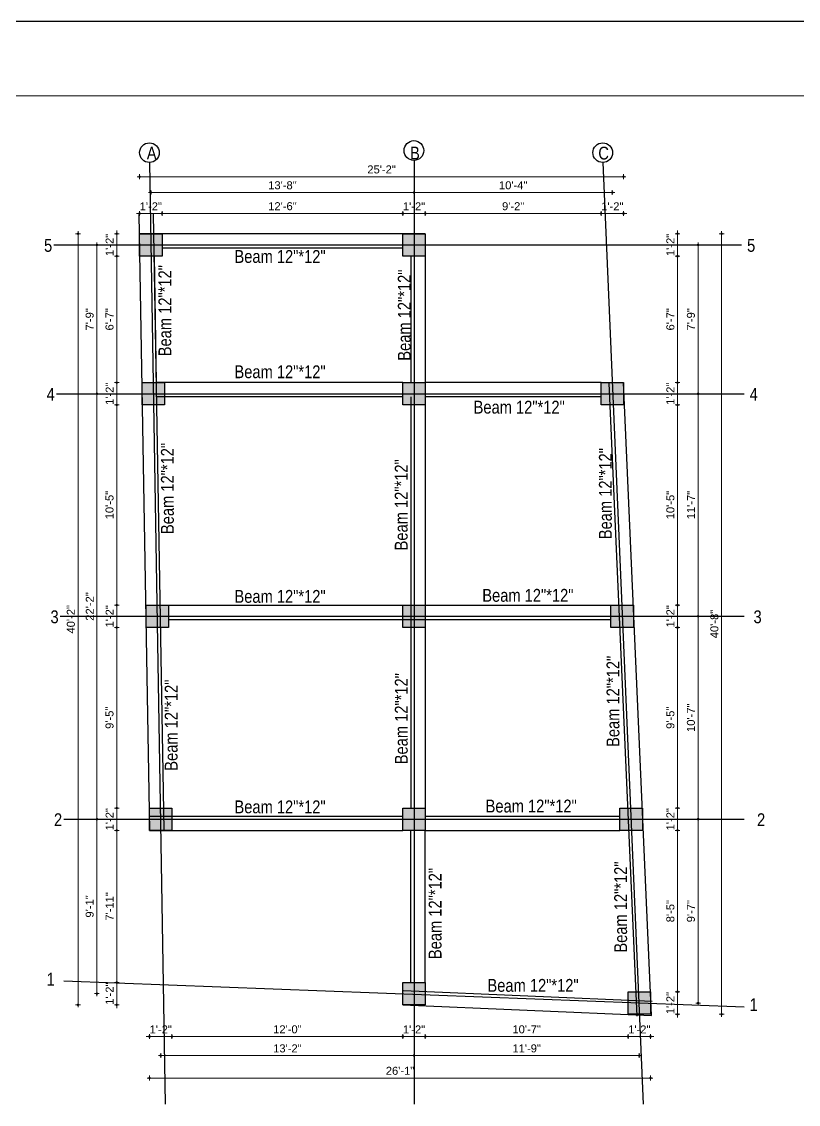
# Model space of a CAD drawing. Header units: inches. Extents: x -4597 to 93300, y -14139 to 5932.
# Drawn here: x 881 to 1366, y -9553 to -8877 of the extents above; entities that cross this region are included whole.
import ezdxf

# ---------------------------------------------------------------- set-up
doc = ezdxf.new("R2010")
doc.units = ezdxf.units.IN
doc.header["$LTSCALE"] = 0.5
doc.header["$MEASUREMENT"] = 0
doc.header["$PDMODE"] = 66
for name, color, linetype, lineweight in [('1', 7, 'Continuous', 25), ('ELE1', 3, 'Continuous', 9), ('hatch', 9, 'Continuous', 0), ('Toilet', 7, 'Continuous', 25)]:
    doc.layers.add(name, color=color, linetype=linetype, lineweight=lineweight)
doc.styles.add('ordinary', font='ARIALN.TTF')
doc.styles.get("Standard").update_dxf_attribs({"font": 'arial.ttf'})
doc.dimstyles.new('S8', dxfattribs={"dimtxt": 5, "dimasz": 1, "dimexe": 6, "dimexo": 18, "dimgap": 1.9375, "dimtad": 1, "dimdec": 0, "dimzin": 3, "dimdsep": 46, "dimlunit": 4, "dimtxsty": 'Standard', "dimblk": 'dot 2', "dimcen": 12, "dimse1": 1, "dimse2": 1, "dimclrd": 1, "dimclre": 1, "dimclrt": 256, "dimadec": 0, "dimazin": 0, "dimtfac": 0.75, "dimtdec": 0, "dimtix": 1, "dimtmove": 1, "dimatfit": 3, "dimldrblk": 'DOT', "dimfxl": 1, "dimtolj": 1, "dimtzin": 0, "dimlwd": 9, "dimlwe": 9, "dimarcsym": 0})

# ---------------------------------------------------------------- blocks, each defined once
blk = doc.blocks.new('dot1')
at = {"layer": 'hatch'}
h = blk.add_hatch(color=256, dxfattribs=at)
edge = h.paths.add_edge_path()
edge.add_arc((0, 0), 1, 0, 360)
for p, q in [((3, 0), (-3, 0)), ((0, 3), (0, -3))]:
    blk.add_line(p, q, dxfattribs=at)
blk.add_circle((0, 0), 1, dxfattribs=at)
blk = doc.blocks.new('dot 2')
at = {"layer": 'hatch', "xscale": 0.5, "yscale": 0.5, "zscale": 0.5}
blk.add_blockref('dot1', (0, 0), dxfattribs=at)
blk = doc.blocks.new('*D288')
at = {"layer": 'Defpoints', "color": 0, "transparency": 16777216}
for p in [(968.26, -8996.33), (954.26, -9008.97), (968.26, -9008.97)]:
    blk.add_point(p, dxfattribs=at)
at = {"layer": 'Toilet', "color": 1, "lineweight": 9, "transparency": 16777216}
for p, q in [((953.26, -8996.33), (952.26, -8996.33)), ((954.26, -8996.33), (968.26, -8996.33)), ((969.26, -8996.33), (970.26, -8996.33))]:
    blk.add_line(p, q, dxfattribs=at)
blk.add_blockref('dot 2', (954.26, -8996.33), dxfattribs=at)
at = {"layer": 'Toilet', "color": 1, "lineweight": 9, "transparency": 16777216, "rotation": 180}
blk.add_blockref('dot 2', (968.26, -8996.33), dxfattribs=at)
at = {"layer": 'Toilet', "transparency": 16777216, "insert": (961.26, -8991.89), "char_height": 5, "attachment_point": 5}
blk.add_mtext('\\A1;1\'-2"', dxfattribs=at)
blk = doc.blocks.new('_Dot')
at = {"color": 0, "linetype": 'ByBlock', "lineweight": -2}
blk.add_line((-0.5, 0), (-1, 0), dxfattribs=at)
at = {"color": 0, "linetype": 'ByBlock', "const_width": 0.5}
blk.add_lwpolyline([(-0.25, 0, 1), (0.25, 0, 1)], format="xyb", close=True, dxfattribs=at)
blk = doc.blocks.new('*D289')
at = {"layer": 'Defpoints', "color": 0, "transparency": 16777216}
for p in [(1118.63, -8996.33), (968.26, -9008.97), (1118.63, -9008.97)]:
    blk.add_point(p, dxfattribs=at)
at = {"layer": 'Toilet', "color": 1, "lineweight": 9, "transparency": 16777216}
blk.add_line((969.26, -8996.33), (1117.63, -8996.33), dxfattribs=at)
at = {"layer": 'Toilet', "color": 1, "lineweight": 9, "transparency": 16777216, "rotation": 180}
blk.add_blockref('dot 2', (968.26, -8996.33), dxfattribs=at)
at = {"layer": 'Toilet', "color": 1, "lineweight": 9, "transparency": 16777216}
blk.add_blockref('dot 2', (1118.63, -8996.33), dxfattribs=at)
at = {"layer": 'Toilet', "transparency": 16777216, "insert": (1043.44, -8991.84), "char_height": 5, "attachment_point": 5}
blk.add_mtext('\\A1;12\'-6"', dxfattribs=at)
blk = doc.blocks.new('*D290')
at = {"layer": 'Defpoints', "color": 0, "transparency": 16777216}
for p in [(1132.63, -8996.33), (1118.63, -9008.97), (1132.63, -9008.97)]:
    blk.add_point(p, dxfattribs=at)
at = {"layer": 'Toilet', "color": 1, "lineweight": 9, "transparency": 16777216}
for p, q in [((1117.63, -8996.33), (1116.63, -8996.33)), ((1118.63, -8996.33), (1132.63, -8996.33)), ((1133.63, -8996.33), (1134.63, -8996.33))]:
    blk.add_line(p, q, dxfattribs=at)
blk.add_blockref('dot 2', (1118.63, -8996.33), dxfattribs=at)
at = {"layer": 'Toilet', "color": 1, "lineweight": 9, "transparency": 16777216, "rotation": 180}
blk.add_blockref('dot 2', (1132.63, -8996.33), dxfattribs=at)
at = {"layer": 'Toilet', "transparency": 16777216, "insert": (1125.63, -8991.89), "char_height": 5, "attachment_point": 5}
blk.add_mtext('\\A1;1\'-2"', dxfattribs=at)
blk = doc.blocks.new('*D291')
at = {"layer": 'Defpoints', "color": 0, "transparency": 16777216}
for p in [(1242.41, -8996.33), (1132.63, -9008.97), (1242.41, -9101.97)]:
    blk.add_point(p, dxfattribs=at)
at = {"layer": 'Toilet', "color": 1, "lineweight": 9, "transparency": 16777216}
blk.add_line((1133.63, -8996.33), (1241.41, -8996.33), dxfattribs=at)
at = {"layer": 'Toilet', "color": 1, "lineweight": 9, "transparency": 16777216, "rotation": 180}
blk.add_blockref('dot 2', (1132.63, -8996.33), dxfattribs=at)
at = {"layer": 'Toilet', "color": 1, "lineweight": 9, "transparency": 16777216}
blk.add_blockref('dot 2', (1242.41, -8996.33), dxfattribs=at)
at = {"layer": 'Toilet', "transparency": 16777216, "insert": (1187.52, -8991.84), "char_height": 5, "attachment_point": 5}
blk.add_mtext('\\A1;9\'-2"', dxfattribs=at)
blk = doc.blocks.new('*D292')
at = {"layer": 'Defpoints', "color": 0, "transparency": 16777216}
for p in [(1256.41, -8996.33), (1242.41, -9101.97), (1256.41, -9101.97)]:
    blk.add_point(p, dxfattribs=at)
at = {"layer": 'Toilet', "color": 1, "lineweight": 9, "transparency": 16777216}
for p, q in [((1241.41, -8996.33), (1240.41, -8996.33)), ((1242.41, -8996.33), (1256.41, -8996.33)), ((1257.41, -8996.33), (1258.41, -8996.33))]:
    blk.add_line(p, q, dxfattribs=at)
blk.add_blockref('dot 2', (1242.41, -8996.33), dxfattribs=at)
at = {"layer": 'Toilet', "color": 1, "lineweight": 9, "transparency": 16777216, "rotation": 180}
blk.add_blockref('dot 2', (1256.41, -8996.33), dxfattribs=at)
at = {"layer": 'Toilet', "transparency": 16777216, "insert": (1249.41, -8991.89), "char_height": 5, "attachment_point": 5}
blk.add_mtext('\\A1;1\'-2"', dxfattribs=at)
blk = doc.blocks.new('*D293')
at = {"layer": 'Defpoints', "color": 0, "transparency": 16777216}
for p in [(1125.63, -8983.25), (961.26, -9008.97), (1125.63, -9008.97)]:
    blk.add_point(p, dxfattribs=at)
at = {"layer": 'Toilet', "color": 1, "lineweight": 9, "transparency": 16777216}
blk.add_line((962.26, -8983.25), (1124.63, -8983.25), dxfattribs=at)
at = {"layer": 'Toilet', "color": 1, "lineweight": 9, "transparency": 16777216, "rotation": 180}
blk.add_blockref('dot 2', (961.26, -8983.25), dxfattribs=at)
at = {"layer": 'Toilet', "color": 1, "lineweight": 9, "transparency": 16777216}
blk.add_blockref('dot 2', (1125.63, -8983.25), dxfattribs=at)
at = {"layer": 'Toilet', "transparency": 16777216, "insert": (1043.44, -8978.76), "char_height": 5, "attachment_point": 5}
blk.add_mtext('\\A1;13\'-8"', dxfattribs=at)
blk = doc.blocks.new('*D294')
at = {"layer": 'Defpoints', "color": 0, "transparency": 16777216}
for p in [(1249.41, -8983.25), (1125.63, -9008.97), (1249.41, -9101.97)]:
    blk.add_point(p, dxfattribs=at)
at = {"layer": 'Toilet', "color": 1, "lineweight": 9, "transparency": 16777216}
blk.add_line((1126.63, -8983.25), (1248.41, -8983.25), dxfattribs=at)
at = {"layer": 'Toilet', "color": 1, "lineweight": 9, "transparency": 16777216, "rotation": 180}
blk.add_blockref('dot 2', (1125.63, -8983.25), dxfattribs=at)
at = {"layer": 'Toilet', "color": 1, "lineweight": 9, "transparency": 16777216}
blk.add_blockref('dot 2', (1249.41, -8983.25), dxfattribs=at)
at = {"layer": 'Toilet', "transparency": 16777216, "insert": (1187.52, -8978.76), "char_height": 5, "attachment_point": 5}
blk.add_mtext('\\A1;10\'-4"', dxfattribs=at)
blk = doc.blocks.new('*D183')
at = {"layer": 'Defpoints', "color": 0, "transparency": 16777216}
for p in [(954.26, -8973.35), (954.26, -9008.97), (1256.41, -9101.97)]:
    blk.add_point(p, dxfattribs=at)
at = {"layer": 'Toilet', "color": 1, "lineweight": 9, "transparency": 16777216}
blk.add_line((1255.41, -8973.35), (955.26, -8973.35), dxfattribs=at)
at = {"layer": 'Toilet', "color": 1, "lineweight": 9, "transparency": 16777216, "rotation": 180}
blk.add_blockref('dot 2', (954.26, -8973.35), dxfattribs=at)
at = {"layer": 'Toilet', "color": 1, "lineweight": 9, "transparency": 16777216}
blk.add_blockref('dot 2', (1256.41, -8973.35), dxfattribs=at)
at = {"layer": 'Toilet', "transparency": 16777216, "insert": (1105.34, -8968.86), "char_height": 5, "attachment_point": 5}
blk.add_mtext('\\A1;25\'-2"', dxfattribs=at)
blk = doc.blocks.new('*D295')
at = {"layer": 'Defpoints', "color": 0, "transparency": 16777216}
for p in [(954.26, -9008.97), (939.99, -9022.97), (954.26, -9022.97)]:
    blk.add_point(p, dxfattribs=at)
at = {"layer": 'Toilet', "color": 1, "lineweight": 9, "transparency": 16777216}
for p, q in [((939.99, -9007.97), (939.99, -9006.97)), ((939.99, -9008.97), (939.99, -9022.97)), ((939.99, -9023.97), (939.99, -9024.97))]:
    blk.add_line(p, q, dxfattribs=at)
for p, rotation in [((939.99, -9008.97), 270), ((939.99, -9022.97), 90)]:
    blk.add_blockref('dot 2', p, dxfattribs=dict(at, rotation=rotation))
at = {"layer": 'Toilet', "transparency": 16777216, "insert": (935.54, -9015.97), "char_height": 5, "attachment_point": 5, "rotation": 90}
blk.add_mtext('\\A1;1\'-2"', dxfattribs=at)
blk = doc.blocks.new('*D296')
at = {"layer": 'Defpoints', "color": 0, "transparency": 16777216}
for p in [(954.26, -9022.97), (939.99, -9101.97), (955.87, -9101.97)]:
    blk.add_point(p, dxfattribs=at)
at = {"layer": 'Toilet', "color": 1, "lineweight": 9, "transparency": 16777216}
blk.add_line((939.99, -9023.97), (939.99, -9100.97), dxfattribs=at)
for p, rotation in [((939.99, -9022.97), 90), ((939.99, -9101.97), 270)]:
    blk.add_blockref('dot 2', p, dxfattribs=dict(at, rotation=rotation))
at = {"layer": 'Toilet', "transparency": 16777216, "insert": (935.5, -9062.47), "char_height": 5, "attachment_point": 5, "rotation": 90}
blk.add_mtext('\\A1;6\'-7"', dxfattribs=at)
blk = doc.blocks.new('*D297')
at = {"layer": 'Defpoints', "color": 0, "transparency": 16777216}
for p in [(955.87, -9101.97), (939.99, -9115.97), (955.87, -9115.97)]:
    blk.add_point(p, dxfattribs=at)
at = {"layer": 'Toilet', "color": 1, "lineweight": 9, "transparency": 16777216}
for p, q in [((939.99, -9100.97), (939.99, -9099.97)), ((939.99, -9101.97), (939.99, -9115.97)), ((939.99, -9116.97), (939.99, -9117.97))]:
    blk.add_line(p, q, dxfattribs=at)
for p, rotation in [((939.99, -9101.97), 270), ((939.99, -9115.97), 90)]:
    blk.add_blockref('dot 2', p, dxfattribs=dict(at, rotation=rotation))
at = {"layer": 'Toilet', "transparency": 16777216, "insert": (935.54, -9108.97), "char_height": 5, "attachment_point": 5, "rotation": 90}
blk.add_mtext('\\A1;1\'-2"', dxfattribs=at)
blk = doc.blocks.new('*D298')
at = {"layer": 'Defpoints', "color": 0, "transparency": 16777216}
for p in [(955.87, -9115.97), (939.99, -9240.97), (958.27, -9240.97)]:
    blk.add_point(p, dxfattribs=at)
at = {"layer": 'Toilet', "color": 1, "lineweight": 9, "transparency": 16777216}
blk.add_line((939.99, -9116.97), (939.99, -9239.97), dxfattribs=at)
for p, rotation in [((939.99, -9115.97), 90), ((939.99, -9240.97), 270)]:
    blk.add_blockref('dot 2', p, dxfattribs=dict(at, rotation=rotation))
at = {"layer": 'Toilet', "transparency": 16777216, "insert": (935.5, -9178.47), "char_height": 5, "attachment_point": 5, "rotation": 90}
blk.add_mtext('\\A1;10\'-5"', dxfattribs=at)
blk = doc.blocks.new('*D299')
at = {"layer": 'Defpoints', "color": 0, "transparency": 16777216}
for p in [(958.27, -9240.97), (939.99, -9254.97), (958.27, -9254.97)]:
    blk.add_point(p, dxfattribs=at)
at = {"layer": 'Toilet', "color": 1, "lineweight": 9, "transparency": 16777216}
for p, q in [((939.99, -9239.97), (939.99, -9238.97)), ((939.99, -9240.97), (939.99, -9254.97)), ((939.99, -9255.97), (939.99, -9256.97))]:
    blk.add_line(p, q, dxfattribs=at)
for p, rotation in [((939.99, -9240.97), 270), ((939.99, -9254.97), 90)]:
    blk.add_blockref('dot 2', p, dxfattribs=dict(at, rotation=rotation))
at = {"layer": 'Toilet', "transparency": 16777216, "insert": (935.54, -9247.97), "char_height": 5, "attachment_point": 5, "rotation": 90}
blk.add_mtext('\\A1;1\'-2"', dxfattribs=at)
blk = doc.blocks.new('*D300')
at = {"layer": 'Defpoints', "color": 0, "transparency": 16777216}
for p in [(958.27, -9254.97), (939.99, -9367.71), (960.46, -9367.71)]:
    blk.add_point(p, dxfattribs=at)
at = {"layer": 'Toilet', "color": 1, "lineweight": 9, "transparency": 16777216}
blk.add_line((939.99, -9255.97), (939.99, -9366.71), dxfattribs=at)
for p, rotation in [((939.99, -9254.97), 90), ((939.99, -9367.71), 270)]:
    blk.add_blockref('dot 2', p, dxfattribs=dict(at, rotation=rotation))
at = {"layer": 'Toilet', "transparency": 16777216, "insert": (935.5, -9311.34), "char_height": 5, "attachment_point": 5, "rotation": 90}
blk.add_mtext('\\A1;9\'-5"', dxfattribs=at)
blk = doc.blocks.new('*D301')
at = {"layer": 'Defpoints', "color": 0, "transparency": 16777216}
for p in [(960.46, -9367.71), (939.99, -9381.71), (960.46, -9381.71)]:
    blk.add_point(p, dxfattribs=at)
at = {"layer": 'Toilet', "color": 1, "lineweight": 9, "transparency": 16777216}
for p, q in [((939.99, -9366.71), (939.99, -9365.71)), ((939.99, -9367.71), (939.99, -9381.71)), ((939.99, -9382.71), (939.99, -9383.71))]:
    blk.add_line(p, q, dxfattribs=at)
for p, rotation in [((939.99, -9367.71), 270), ((939.99, -9381.71), 90)]:
    blk.add_blockref('dot 2', p, dxfattribs=dict(at, rotation=rotation))
at = {"layer": 'Toilet', "transparency": 16777216, "insert": (935.54, -9374.71), "char_height": 5, "attachment_point": 5, "rotation": 90}
blk.add_mtext('\\A1;1\'-2"', dxfattribs=at)
blk = doc.blocks.new('*D302')
at = {"layer": 'Defpoints', "color": 0, "transparency": 16777216}
for p in [(960.46, -9381.71), (939.99, -9476.67), (1118.63, -9476.67)]:
    blk.add_point(p, dxfattribs=at)
at = {"layer": 'Toilet', "color": 1, "lineweight": 9, "transparency": 16777216}
blk.add_line((939.99, -9382.71), (939.99, -9475.67), dxfattribs=at)
for p, rotation in [((939.99, -9381.71), 90), ((939.99, -9476.67), 270)]:
    blk.add_blockref('dot 2', p, dxfattribs=dict(at, rotation=rotation))
at = {"layer": 'Toilet', "transparency": 16777216, "insert": (935.54, -9429.19), "char_height": 5, "attachment_point": 5, "rotation": 90}
blk.add_mtext('\\A1;7\'-11"', dxfattribs=at)
blk = doc.blocks.new('*D303')
at = {"layer": 'Defpoints', "color": 0, "transparency": 16777216}
for p in [(1118.63, -9476.67), (939.99, -9490.67), (1118.63, -9490.67)]:
    blk.add_point(p, dxfattribs=at)
at = {"layer": 'Toilet', "color": 1, "lineweight": 9, "transparency": 16777216}
for p, q in [((939.99, -9475.67), (939.99, -9474.67)), ((939.99, -9476.67), (939.99, -9490.67)), ((939.99, -9491.67), (939.99, -9492.67))]:
    blk.add_line(p, q, dxfattribs=at)
for p, rotation in [((939.99, -9476.67), 270), ((939.99, -9490.67), 90)]:
    blk.add_blockref('dot 2', p, dxfattribs=dict(at, rotation=rotation))
at = {"layer": 'Toilet', "transparency": 16777216, "insert": (935.54, -9483.67), "char_height": 5, "attachment_point": 5, "rotation": 90}
blk.add_mtext('\\A1;1\'-2"', dxfattribs=at)
blk = doc.blocks.new('*D304')
at = {"layer": 'Defpoints', "color": 0, "transparency": 16777216}
for p in [(927.6, -9374.71), (1118.63, -9374.71), (1118.63, -9483.67)]:
    blk.add_point(p, dxfattribs=at)
at = {"layer": 'Toilet', "color": 1, "lineweight": 9, "transparency": 16777216}
blk.add_line((927.6, -9482.67), (927.6, -9375.71), dxfattribs=at)
for p, rotation in [((927.6, -9374.71), 90), ((927.6, -9483.67), 270)]:
    blk.add_blockref('dot 2', p, dxfattribs=dict(at, rotation=rotation))
at = {"layer": 'Toilet', "transparency": 16777216, "insert": (923.1, -9429.19), "char_height": 5, "attachment_point": 5, "rotation": 90}
blk.add_mtext('\\A1;9\'-1"', dxfattribs=at)
blk = doc.blocks.new('*D306')
at = {"layer": 'Defpoints', "color": 0, "transparency": 16777216}
for p in [(927.6, -9015.97), (954.26, -9015.97), (955.87, -9108.97)]:
    blk.add_point(p, dxfattribs=at)
at = {"layer": 'Toilet', "color": 1, "lineweight": 9, "transparency": 16777216}
blk.add_line((927.6, -9107.97), (927.6, -9016.97), dxfattribs=at)
for p, rotation in [((927.6, -9015.97), 90), ((927.6, -9108.97), 270)]:
    blk.add_blockref('dot 2', p, dxfattribs=dict(at, rotation=rotation))
at = {"layer": 'Toilet', "transparency": 16777216, "insert": (923.1, -9062.47), "char_height": 5, "attachment_point": 5, "rotation": 90}
blk.add_mtext('\\A1;7\'-9"', dxfattribs=at)
blk = doc.blocks.new('*D307')
at = {"layer": 'Defpoints', "color": 0, "transparency": 16777216}
for p in [(960.46, -9381.71), (974.46, -9381.71), (974.46, -9510.47)]:
    blk.add_point(p, dxfattribs=at)
at = {"layer": 'Toilet', "color": 1, "lineweight": 9, "transparency": 16777216}
for p, q in [((959.46, -9510.47), (958.46, -9510.47)), ((960.46, -9510.47), (974.46, -9510.47)), ((975.46, -9510.47), (976.46, -9510.47))]:
    blk.add_line(p, q, dxfattribs=at)
blk.add_blockref('dot 2', (960.46, -9510.47), dxfattribs=at)
at = {"layer": 'Toilet', "color": 1, "lineweight": 9, "transparency": 16777216, "rotation": 180}
blk.add_blockref('dot 2', (974.46, -9510.47), dxfattribs=at)
at = {"layer": 'Toilet', "transparency": 16777216, "insert": (967.46, -9506.02), "char_height": 5, "attachment_point": 5}
blk.add_mtext('\\A1;1\'-2"', dxfattribs=at)
blk = doc.blocks.new('*D308')
at = {"layer": 'Defpoints', "color": 0, "transparency": 16777216}
for p in [(974.46, -9381.71), (1118.63, -9490.67), (1118.63, -9510.47)]:
    blk.add_point(p, dxfattribs=at)
at = {"layer": 'Toilet', "color": 1, "lineweight": 9, "transparency": 16777216}
blk.add_line((975.46, -9510.47), (1117.63, -9510.47), dxfattribs=at)
at = {"layer": 'Toilet', "color": 1, "lineweight": 9, "transparency": 16777216, "rotation": 180}
blk.add_blockref('dot 2', (974.46, -9510.47), dxfattribs=at)
at = {"layer": 'Toilet', "color": 1, "lineweight": 9, "transparency": 16777216}
blk.add_blockref('dot 2', (1118.63, -9510.47), dxfattribs=at)
at = {"layer": 'Toilet', "transparency": 16777216, "insert": (1046.54, -9505.98), "char_height": 5, "attachment_point": 5}
blk.add_mtext('\\A1;12\'-0"', dxfattribs=at)
blk = doc.blocks.new('*D309')
at = {"layer": 'Defpoints', "color": 0, "transparency": 16777216}
for p in [(1118.63, -9490.67), (1132.63, -9490.67), (1132.63, -9510.47)]:
    blk.add_point(p, dxfattribs=at)
at = {"layer": 'Toilet', "color": 1, "lineweight": 9, "transparency": 16777216}
for p, q in [((1117.63, -9510.47), (1116.63, -9510.47)), ((1118.63, -9510.47), (1132.63, -9510.47)), ((1133.63, -9510.47), (1134.63, -9510.47))]:
    blk.add_line(p, q, dxfattribs=at)
blk.add_blockref('dot 2', (1118.63, -9510.47), dxfattribs=at)
at = {"layer": 'Toilet', "color": 1, "lineweight": 9, "transparency": 16777216, "rotation": 180}
blk.add_blockref('dot 2', (1132.63, -9510.47), dxfattribs=at)
at = {"layer": 'Toilet', "transparency": 16777216, "insert": (1125.63, -9506.02), "char_height": 5, "attachment_point": 5}
blk.add_mtext('\\A1;1\'-2"', dxfattribs=at)
blk = doc.blocks.new('*D310')
at = {"layer": 'Defpoints', "color": 0, "transparency": 16777216}
for p in [(1132.63, -9490.67), (1259.27, -9496.57), (1259.27, -9510.47)]:
    blk.add_point(p, dxfattribs=at)
at = {"layer": 'Toilet', "color": 1, "lineweight": 9, "transparency": 16777216}
blk.add_line((1133.63, -9510.47), (1258.27, -9510.47), dxfattribs=at)
at = {"layer": 'Toilet', "color": 1, "lineweight": 9, "transparency": 16777216, "rotation": 180}
blk.add_blockref('dot 2', (1132.63, -9510.47), dxfattribs=at)
at = {"layer": 'Toilet', "color": 1, "lineweight": 9, "transparency": 16777216}
blk.add_blockref('dot 2', (1259.27, -9510.47), dxfattribs=at)
at = {"layer": 'Toilet', "transparency": 16777216, "insert": (1195.95, -9505.98), "char_height": 5, "attachment_point": 5}
blk.add_mtext('\\A1;10\'-7"', dxfattribs=at)
blk = doc.blocks.new('*D311')
at = {"layer": 'Defpoints', "color": 0, "transparency": 16777216}
for p in [(1259.27, -9496.57), (1273.27, -9496.57), (1273.27, -9510.47)]:
    blk.add_point(p, dxfattribs=at)
at = {"layer": 'Toilet', "color": 1, "lineweight": 9, "transparency": 16777216}
for p, q in [((1258.27, -9510.47), (1257.27, -9510.47)), ((1259.27, -9510.47), (1273.27, -9510.47)), ((1274.27, -9510.47), (1275.27, -9510.47))]:
    blk.add_line(p, q, dxfattribs=at)
blk.add_blockref('dot 2', (1259.27, -9510.47), dxfattribs=at)
at = {"layer": 'Toilet', "color": 1, "lineweight": 9, "transparency": 16777216, "rotation": 180}
blk.add_blockref('dot 2', (1273.27, -9510.47), dxfattribs=at)
at = {"layer": 'Toilet', "transparency": 16777216, "insert": (1266.27, -9506.02), "char_height": 5, "attachment_point": 5}
blk.add_mtext('\\A1;1\'-2"', dxfattribs=at)
blk = doc.blocks.new('*D184')
at = {"layer": 'Defpoints', "color": 0, "transparency": 16777216}
for p in [(960.46, -9381.71), (1273.27, -9496.57), (1273.27, -9536.38)]:
    blk.add_point(p, dxfattribs=at)
at = {"layer": 'Toilet', "color": 1, "lineweight": 9, "transparency": 16777216}
blk.add_line((961.46, -9536.38), (1272.27, -9536.38), dxfattribs=at)
at = {"layer": 'Toilet', "color": 1, "lineweight": 9, "transparency": 16777216, "rotation": 180}
blk.add_blockref('dot 2', (960.46, -9536.38), dxfattribs=at)
at = {"layer": 'Toilet', "color": 1, "lineweight": 9, "transparency": 16777216}
blk.add_blockref('dot 2', (1273.27, -9536.38), dxfattribs=at)
at = {"layer": 'Toilet', "transparency": 16777216, "insert": (1116.86, -9531.89), "char_height": 5, "attachment_point": 5}
blk.add_mtext('\\A1;26\'-1"', dxfattribs=at)
blk = doc.blocks.new('*D314')
at = {"layer": 'Defpoints', "color": 0, "transparency": 16777216}
for p in [(1273.27, -9482.57), (1290.13, -9482.57), (1273.27, -9496.57)]:
    blk.add_point(p, dxfattribs=at)
at = {"layer": 'Toilet', "color": 1, "lineweight": 9, "transparency": 16777216}
for p, q in [((1290.13, -9481.57), (1290.13, -9480.57)), ((1290.13, -9496.57), (1290.13, -9482.57)), ((1290.13, -9497.57), (1290.13, -9498.57))]:
    blk.add_line(p, q, dxfattribs=at)
for p, rotation in [((1290.13, -9482.57), 270), ((1290.13, -9496.57), 90)]:
    blk.add_blockref('dot 2', p, dxfattribs=dict(at, rotation=rotation))
at = {"layer": 'Toilet', "transparency": 16777216, "insert": (1285.68, -9489.57), "char_height": 5, "attachment_point": 5, "rotation": 90}
blk.add_mtext('\\A1;1\'-2"', dxfattribs=at)
blk = doc.blocks.new('*D316')
at = {"layer": 'Defpoints', "color": 0, "transparency": 16777216}
for p in [(1268.18, -9367.71), (1290.13, -9367.71), (1268.18, -9381.71)]:
    blk.add_point(p, dxfattribs=at)
at = {"layer": 'Toilet', "color": 1, "lineweight": 9, "transparency": 16777216}
for p, q in [((1290.13, -9366.71), (1290.13, -9365.71)), ((1290.13, -9381.71), (1290.13, -9367.71)), ((1290.13, -9382.71), (1290.13, -9383.71))]:
    blk.add_line(p, q, dxfattribs=at)
for p, rotation in [((1290.13, -9367.71), 270), ((1290.13, -9381.71), 90)]:
    blk.add_blockref('dot 2', p, dxfattribs=dict(at, rotation=rotation))
at = {"layer": 'Toilet', "transparency": 16777216, "insert": (1285.68, -9374.71), "char_height": 5, "attachment_point": 5, "rotation": 90}
blk.add_mtext('\\A1;1\'-2"', dxfattribs=at)
blk = doc.blocks.new('*D318')
at = {"layer": 'Defpoints', "color": 0, "transparency": 16777216}
for p in [(1262.57, -9240.97), (1290.13, -9240.97), (1262.57, -9254.97)]:
    blk.add_point(p, dxfattribs=at)
at = {"layer": 'Toilet', "color": 1, "lineweight": 9, "transparency": 16777216}
for p, q in [((1290.13, -9239.97), (1290.13, -9238.97)), ((1290.13, -9254.97), (1290.13, -9240.97)), ((1290.13, -9255.97), (1290.13, -9256.97))]:
    blk.add_line(p, q, dxfattribs=at)
for p, rotation in [((1290.13, -9240.97), 270), ((1290.13, -9254.97), 90)]:
    blk.add_blockref('dot 2', p, dxfattribs=dict(at, rotation=rotation))
at = {"layer": 'Toilet', "transparency": 16777216, "insert": (1285.68, -9247.97), "char_height": 5, "attachment_point": 5, "rotation": 90}
blk.add_mtext('\\A1;1\'-2"', dxfattribs=at)
blk = doc.blocks.new('*D320')
at = {"layer": 'Defpoints', "color": 0, "transparency": 16777216}
for p in [(1256.41, -9101.97), (1290.13, -9101.97), (1256.41, -9115.97)]:
    blk.add_point(p, dxfattribs=at)
at = {"layer": 'Toilet', "color": 1, "lineweight": 9, "transparency": 16777216}
for p, q in [((1290.13, -9100.97), (1290.13, -9099.97)), ((1290.13, -9115.97), (1290.13, -9101.97)), ((1290.13, -9116.97), (1290.13, -9117.97))]:
    blk.add_line(p, q, dxfattribs=at)
for p, rotation in [((1290.13, -9101.97), 270), ((1290.13, -9115.97), 90)]:
    blk.add_blockref('dot 2', p, dxfattribs=dict(at, rotation=rotation))
at = {"layer": 'Toilet', "transparency": 16777216, "insert": (1285.68, -9108.97), "char_height": 5, "attachment_point": 5, "rotation": 90}
blk.add_mtext('\\A1;1\'-2"', dxfattribs=at)
blk = doc.blocks.new('*D322')
at = {"layer": 'Defpoints', "color": 0, "transparency": 16777216}
for p in [(1132.63, -9008.97), (1290.13, -9008.97), (1132.63, -9022.97)]:
    blk.add_point(p, dxfattribs=at)
at = {"layer": 'Toilet', "color": 1, "lineweight": 9, "transparency": 16777216}
for p, q in [((1290.13, -9007.97), (1290.13, -9006.97)), ((1290.13, -9022.97), (1290.13, -9008.97)), ((1290.13, -9023.97), (1290.13, -9024.97))]:
    blk.add_line(p, q, dxfattribs=at)
for p, rotation in [((1290.13, -9008.97), 270), ((1290.13, -9022.97), 90)]:
    blk.add_blockref('dot 2', p, dxfattribs=dict(at, rotation=rotation))
at = {"layer": 'Toilet', "transparency": 16777216, "insert": (1285.68, -9015.97), "char_height": 5, "attachment_point": 5, "rotation": 90}
blk.add_mtext('\\A1;1\'-2"', dxfattribs=at)
blk = doc.blocks.new('*D323')
at = {"layer": 'Defpoints', "color": 0, "transparency": 16777216}
for p in [(1132.63, -9015.97), (1256.41, -9108.97), (1303, -9108.97)]:
    blk.add_point(p, dxfattribs=at)
at = {"layer": 'Toilet', "color": 1, "lineweight": 9, "transparency": 16777216}
blk.add_line((1303, -9016.97), (1303, -9107.97), dxfattribs=at)
for p, rotation in [((1303, -9015.97), 90), ((1303, -9108.97), 270)]:
    blk.add_blockref('dot 2', p, dxfattribs=dict(at, rotation=rotation))
at = {"layer": 'Toilet', "transparency": 16777216, "insert": (1298.51, -9062.47), "char_height": 5, "attachment_point": 5, "rotation": 90}
blk.add_mtext('\\A1;7\'-9"', dxfattribs=at)
blk = doc.blocks.new('*D324')
at = {"layer": 'Defpoints', "color": 0, "transparency": 16777216}
for p in [(1256.41, -9108.97), (1262.57, -9247.97), (1303, -9247.97)]:
    blk.add_point(p, dxfattribs=at)
at = {"layer": 'Toilet', "color": 1, "lineweight": 9, "transparency": 16777216}
blk.add_line((1303, -9109.97), (1303, -9246.97), dxfattribs=at)
for p, rotation in [((1303, -9108.97), 90), ((1303, -9247.97), 270)]:
    blk.add_blockref('dot 2', p, dxfattribs=dict(at, rotation=rotation))
at = {"layer": 'Toilet', "transparency": 16777216, "insert": (1298.56, -9178.47), "char_height": 5, "attachment_point": 5, "rotation": 90}
blk.add_mtext('\\A1;11\'-7"', dxfattribs=at)
blk = doc.blocks.new('*D325')
at = {"layer": 'Defpoints', "color": 0, "transparency": 16777216}
for p in [(1262.57, -9247.97), (1268.18, -9374.71), (1303, -9374.71)]:
    blk.add_point(p, dxfattribs=at)
at = {"layer": 'Toilet', "color": 1, "lineweight": 9, "transparency": 16777216}
blk.add_line((1303, -9248.97), (1303, -9373.71), dxfattribs=at)
for p, rotation in [((1303, -9247.97), 90), ((1303, -9374.71), 270)]:
    blk.add_blockref('dot 2', p, dxfattribs=dict(at, rotation=rotation))
at = {"layer": 'Toilet', "transparency": 16777216, "insert": (1298.51, -9311.34), "char_height": 5, "attachment_point": 5, "rotation": 90}
blk.add_mtext('\\A1;10\'-7"', dxfattribs=at)
blk = doc.blocks.new('*D326')
at = {"layer": 'Defpoints', "color": 0, "transparency": 16777216}
for p in [(1268.18, -9374.71), (1273.27, -9489.57), (1303, -9489.57)]:
    blk.add_point(p, dxfattribs=at)
at = {"layer": 'Toilet', "color": 1, "lineweight": 9, "transparency": 16777216}
blk.add_line((1303, -9375.71), (1303, -9488.57), dxfattribs=at)
for p, rotation in [((1303, -9374.71), 90), ((1303, -9489.57), 270)]:
    blk.add_blockref('dot 2', p, dxfattribs=dict(at, rotation=rotation))
at = {"layer": 'Toilet', "transparency": 16777216, "insert": (1298.51, -9432.14), "char_height": 5, "attachment_point": 5, "rotation": 90}
blk.add_mtext('\\A1;9\'-7"', dxfattribs=at)
blk = doc.blocks.new('*D327')
at = {"layer": 'Defpoints', "color": 0, "transparency": 16777216}
for p in [(1132.63, -9008.97), (1317.66, -9008.97), (1273.27, -9496.57)]:
    blk.add_point(p, dxfattribs=at)
at = {"layer": 'Toilet', "color": 1, "lineweight": 9, "transparency": 16777216}
blk.add_line((1317.66, -9495.57), (1317.66, -9009.97), dxfattribs=at)
for p, rotation in [((1317.66, -9008.97), 90), ((1317.66, -9496.57), 270)]:
    blk.add_blockref('dot 2', p, dxfattribs=dict(at, rotation=rotation))
at = {"layer": 'Toilet', "transparency": 16777216, "insert": (1313.17, -9252.77), "char_height": 5, "attachment_point": 5, "rotation": 90}
blk.add_mtext('\\A1;40\'-8"', dxfattribs=at)
blk = doc.blocks.new('*D185')
at = {"layer": 'Defpoints', "color": 0, "transparency": 16777216}
for p in [(915.83, -9008.97), (1061.95, -9008.97), (1226.31, -9490.67)]:
    blk.add_point(p, dxfattribs=at)
at = {"layer": 'Toilet', "color": 1, "lineweight": 9, "transparency": 16777216}
blk.add_line((915.83, -9489.67), (915.83, -9009.97), dxfattribs=at)
for p, rotation in [((915.83, -9008.97), 90), ((915.83, -9490.67), 270)]:
    blk.add_blockref('dot 2', p, dxfattribs=dict(at, rotation=rotation))
at = {"layer": 'Toilet', "transparency": 16777216, "insert": (911.34, -9249.82), "char_height": 5, "attachment_point": 5, "rotation": 90}
blk.add_mtext('\\A1;40\'-2"', dxfattribs=at)

msp = doc.modelspace()

# ---------------------------------------------------------------- hatches: boundary and pattern name
at = {"layer": 'Toilet'}
for points in [[(968.26, -9008.97), (954.26, -9008.97), (954.26, -9022.97), (968.26, -9022.97)], [(1132.63, -9008.97), (1118.63, -9008.97), (1118.63, -9022.97), (1132.63, -9022.97)], [(969.87, -9101.97), (955.87, -9101.97), (955.87, -9115.97), (969.87, -9115.97)], [(1132.63, -9101.97), (1118.63, -9101.97), (1118.63, -9115.97), (1132.63, -9115.97)], [(1256.41, -9101.97), (1242.41, -9101.97), (1242.41, -9115.97), (1256.41, -9115.97)], [(972.27, -9240.97), (958.27, -9240.97), (958.27, -9254.97), (972.27, -9254.97)], [(1132.63, -9240.97), (1118.63, -9240.97), (1118.63, -9254.97), (1132.63, -9254.97)], [(1262.57, -9240.97), (1248.57, -9240.97), (1248.57, -9254.97), (1262.57, -9254.97)], [(974.46, -9367.71), (960.46, -9367.71), (960.46, -9381.71), (974.46, -9381.71)], [(1132.63, -9367.71), (1118.63, -9367.71), (1118.63, -9381.71), (1132.63, -9381.71)], [(1268.18, -9367.71), (1254.18, -9367.71), (1254.18, -9381.71), (1268.18, -9381.71)], [(1132.63, -9476.67), (1118.63, -9476.67), (1118.63, -9490.67), (1132.63, -9490.67)], [(1273.27, -9482.57), (1259.27, -9482.57), (1259.27, -9496.57), (1273.27, -9496.57)]]:
    msp.add_hatch(color=1, dxfattribs=at).paths.add_polyline_path(points)

# ---------------------------------------------------------------- linework, layer by layer
for p, q in [((960.52, -8964.5), (970.3, -9552.71)), ((1125.63, -8963.16), (1125.63, -9552.71)), ((1243.54, -8964.5), (1268.67, -9552.71))]:
    msp.add_line(p, q)
at = {"layer": 'Defpoints'}
msp.add_lwpolyline([(2423.89, -8876.52), (-753.71, -8876.52), (-753.71, -11124.49), (2423.89, -11124.49)], close=True, dxfattribs=at)
at = {"layer": 'ELE1'}
msp.add_lwpolyline([(-707.4, -8922.84), (2377.57, -8922.84), (2377.57, -11078.17), (-707.4, -11078.17)], close=True, dxfattribs=at)
msp.add_lwpolyline([(-707.4, -8922.84), (2377.57, -8922.84), (2377.57, -11078.17), (-707.4, -11078.17)], close=True, dxfattribs=at)
at = {"layer": 'Toilet'}
for p, q in [((953.81, -8996.97), (960.46, -9381.71)), ((962.81, -8996.81), (969.45, -9381.55)), ((1132.63, -9008.97), (954.02, -9008.97)), ((900.7, -9015.97), (1330.05, -9015.97)), ((1118.63, -9017.97), (968.26, -9017.97)), ((963.26, -9022.97), (964.63, -9101.97)), ((1123.63, -9022.97), (1123.63, -9101.97)), ((1132.63, -9022.97), (1132.63, -9101.97)), ((1118.63, -9101.97), (964.63, -9101.97)), ((1242.41, -9101.97), (1132.63, -9101.97)), ((1264.93, -9497.8), (1247.42, -9102.36)), ((1273.93, -9497.4), (1256.41, -9101.97)), ((902.3, -9108.97), (1331.65, -9108.97)), ((1118.63, -9110.97), (964.63, -9110.97)), ((1123.63, -9110.97), (1123.63, -9367.71)), ((1132.63, -9110.97), (1132.63, -9367.71)), ((1242.41, -9110.97), (1132.63, -9110.97)), ((972.27, -9240.97), (1248.57, -9240.97)), ((904.7, -9247.97), (1331.65, -9247.97)), ((972.27, -9249.97), (1248.57, -9249.97)), ((960.46, -9372.71), (1118.63, -9372.71)), ((1132.63, -9372.71), (1254.18, -9372.71)), ((906.89, -9374.71), (1331.65, -9374.71)), ((960.46, -9381.71), (1118.63, -9381.71)), ((1123.63, -9476.67), (1123.63, -9381.71)), ((1132.63, -9476.67), (1132.63, -9381.71)), ((1132.63, -9381.71), (1254.18, -9381.71)), ((906.89, -9475.58), (1331.65, -9491.8)), ((1119.02, -9481.68), (1274.32, -9488.41)), ((1118.63, -9490.67), (1273.93, -9497.4))]:
    msp.add_line(p, q, dxfattribs=at)
for points in [[(954.26, -9008.97), (968.26, -9008.97), (968.26, -9022.97), (954.26, -9022.97)], [(1118.63, -9008.97), (1132.63, -9008.97), (1132.63, -9022.97), (1118.63, -9022.97)], [(1118.63, -9008.97), (1132.63, -9008.97), (1132.63, -9022.97), (1118.63, -9022.97)], [(955.87, -9101.97), (969.87, -9101.97), (969.87, -9115.97), (955.87, -9115.97)], [(955.87, -9101.97), (969.87, -9101.97), (969.87, -9115.97), (955.87, -9115.97)], [(1118.63, -9101.97), (1132.63, -9101.97), (1132.63, -9115.97), (1118.63, -9115.97)], [(1118.63, -9101.97), (1132.63, -9101.97), (1132.63, -9115.97), (1118.63, -9115.97)], [(1242.41, -9101.97), (1256.41, -9101.97), (1256.41, -9115.97), (1242.41, -9115.97)], [(1242.41, -9101.97), (1256.41, -9101.97), (1256.41, -9115.97), (1242.41, -9115.97)], [(958.27, -9240.97), (972.27, -9240.97), (972.27, -9254.97), (958.27, -9254.97)], [(958.27, -9240.97), (972.27, -9240.97), (972.27, -9254.97), (958.27, -9254.97)], [(1118.63, -9240.97), (1132.63, -9240.97), (1132.63, -9254.97), (1118.63, -9254.97)], [(1118.63, -9240.97), (1132.63, -9240.97), (1132.63, -9254.97), (1118.63, -9254.97)], [(1248.57, -9240.97), (1262.57, -9240.97), (1262.57, -9254.97), (1248.57, -9254.97)], [(1248.57, -9240.97), (1262.57, -9240.97), (1262.57, -9254.97), (1248.57, -9254.97)], [(960.46, -9367.71), (974.46, -9367.71), (974.46, -9381.71), (960.46, -9381.71)], [(960.46, -9367.71), (974.46, -9367.71), (974.46, -9381.71), (960.46, -9381.71)], [(1118.63, -9367.71), (1132.63, -9367.71), (1132.63, -9381.71), (1118.63, -9381.71)], [(1118.63, -9367.71), (1132.63, -9367.71), (1132.63, -9381.71), (1118.63, -9381.71)], [(1254.18, -9367.71), (1268.18, -9367.71), (1268.18, -9381.71), (1254.18, -9381.71)], [(1254.18, -9367.71), (1268.18, -9367.71), (1268.18, -9381.71), (1254.18, -9381.71)], [(1118.63, -9476.67), (1132.63, -9476.67), (1132.63, -9490.67), (1118.63, -9490.67)], [(1118.63, -9476.67), (1132.63, -9476.67), (1132.63, -9490.67), (1118.63, -9490.67)], [(1259.27, -9482.57), (1273.27, -9482.57), (1273.27, -9496.57), (1259.27, -9496.57)], [(1259.27, -9482.57), (1273.27, -9482.57), (1273.27, -9496.57), (1259.27, -9496.57)]]:
    msp.add_lwpolyline(points, close=True, dxfattribs=at)
for centre in [(960.42, -8958.35), (1125.53, -8957.01), (1243.44, -8958.35)]:
    msp.add_circle(centre, 6.15, dxfattribs=at)

# ---------------------------------------------------------------- texts
at = {"layer": '1', "char_height": 8, "width": 20.1234, "attachment_point": 1, "style": 'ordinary'}
for s, insert in [('A', (958.74, -8954.62)), ('B', (1123.11, -8954.62)), ('C', (1240.69, -8954.62)), ('5', (894.6, -9012.28)), ('5', (1333.57, -9012.28)), ('4', (896.2, -9105.28)), ('4', (1335.18, -9105.28)), ('3', (898.6, -9244.28)), ('3', (1337.58, -9244.28)), ('2', (900.79, -9371.03)), ('2', (1339.77, -9371.03)), ('1', (896.2, -9470.65)), ('1', (1335.18, -9486.55))]:
    msp.add_mtext(s, dxfattribs=dict(at, insert=insert))
at = {"layer": '1', "char_height": 8, "attachment_point": 9, "style": 'ordinary'}
for insert in [(1070.42, -9027.32), (1070.42, -9099.34), (1219.74, -9121.44), (1070.42, -9239.64), (1225.16, -9238.98), (1070.42, -9371.1), (1227.23, -9370.6), (1228.39, -9482.62)]:
    msp.add_mtext('Beam 12"*12"', dxfattribs=dict(at, insert=insert))
at = {"layer": '1', "char_height": 8, "attachment_point": 9, "rotation": 90, "style": 'ordinary'}
for insert in [(974.15, -9028.59), (1123.63, -9031.37), (975.72, -9139.66), (1249.2, -9142.88), (1121.71, -9149.88), (1253.95, -9272.62), (1121.76, -9283.45), (978.08, -9287.49), (1142.9, -9405.15), (1258.74, -9401.1)]:
    msp.add_mtext('Beam 12"*12"', dxfattribs=dict(at, insert=insert))

# ---------------------------------------------------------------- dimensions: what is measured, and where the dimension line sits
at = {"layer": 'Toilet'}
for base, p1, p2, picture, middle in [((954.26, -8973.35), (1256.41, -9101.97), (954.26, -9008.97), '*D183', (1105.34, -8968.86)), ((974.46, -9510.47), (960.46, -9381.71), (974.46, -9381.71), '*D307', (967.46, -9506.02)), ((1273.27, -9536.38), (960.46, -9381.71), (1273.27, -9496.57), '*D184', (1116.86, -9531.89)), ((1118.63, -9510.47), (974.46, -9381.71), (1118.63, -9490.67), '*D308', (1046.54, -9505.98)), ((1132.63, -9510.47), (1118.63, -9490.67), (1132.63, -9490.67), '*D309', (1125.63, -9506.02)), ((1259.27, -9510.47), (1132.63, -9490.67), (1259.27, -9496.57), '*D310', (1195.95, -9505.98)), ((1273.27, -9510.47), (1259.27, -9496.57), (1273.27, -9496.57), '*D311', (1266.27, -9506.02))]:
    dim = msp.add_linear_dim(base=base, p1=p1, p2=p2, dimstyle='S8', override={"dimfxl": 2, "dimfxlon": 1, "dimarcsym": 1}, dxfattribs=at)
    dim.commit()
    dim.dimension.update_dxf_attribs({"geometry": picture, "text_midpoint": middle})
for p1, p2, distance, picture, middle in [((961.26, -9008.97), (1125.63, -9008.97), 25.72, '*D293', (1043.44, -8978.76)), ((954.26, -9008.97), (968.26, -9008.97), 12.63, '*D288', (961.26, -8991.89))]:
    dim = msp.add_aligned_dim(p1=p1, p2=p2, distance=distance, dimstyle='S8', override={"dimfxl": 2, "dimfxlon": 1, "dimarcsym": 1}, dxfattribs=at)
    dim.commit()
    dim.dimension.update_dxf_attribs({"geometry": picture, "text_midpoint": middle})
for base, p1, p2, angle, picture, middle in [((1249.41, -8983.25), (1125.63, -9008.97), (1249.41, -9101.97), 180, '*D294', (1187.52, -8978.76)), ((1118.63, -8996.33), (968.26, -9008.97), (1118.63, -9008.97), 180, '*D289', (1043.44, -8991.84)), ((1132.63, -8996.33), (1118.63, -9008.97), (1132.63, -9008.97), 180, '*D290', (1125.63, -8991.89)), ((1242.41, -8996.33), (1132.63, -9008.97), (1242.41, -9101.97), 180, '*D291', (1187.52, -8991.84)), ((1256.41, -8996.33), (1242.41, -9101.97), (1256.41, -9101.97), 180, '*D292', (1249.41, -8991.89)), ((915.83, -9008.97), (1226.31, -9490.67), (1061.95, -9008.97), 90, '*D185', (911.34, -9249.82)), ((939.99, -9022.97), (954.26, -9008.97), (954.26, -9022.97), 90, '*D295', (935.54, -9015.97)), ((1290.13, -9008.97), (1132.63, -9022.97), (1132.63, -9008.97), 90, '*D322', (1285.68, -9015.97)), ((1317.66, -9008.97), (1273.27, -9496.57), (1132.63, -9008.97), 90, '*D327', (1313.17, -9252.77)), ((927.6, -9015.97), (955.87, -9108.97), (954.26, -9015.97), 90, '*D306', (923.1, -9062.47)), ((1303, -9108.97), (1132.63, -9015.97), (1256.41, -9108.97), 90, '*D323', (1298.51, -9062.47)), ((939.99, -9101.97), (954.26, -9022.97), (955.87, -9101.97), 90, '*D296', (935.5, -9062.47)), ((939.99, -9115.97), (955.87, -9101.97), (955.87, -9115.97), 90, '*D297', (935.54, -9108.97)), ((1290.13, -9101.97), (1256.41, -9115.97), (1256.41, -9101.97), 90, '*D320', (1285.68, -9108.97)), ((1303, -9247.97), (1256.41, -9108.97), (1262.57, -9247.97), 90, '*D324', (1298.56, -9178.47)), ((939.99, -9240.97), (955.87, -9115.97), (958.27, -9240.97), 90, '*D298', (935.5, -9178.47)), ((939.99, -9254.97), (958.27, -9240.97), (958.27, -9254.97), 90, '*D299', (935.54, -9247.97)), ((1290.13, -9240.97), (1262.57, -9254.97), (1262.57, -9240.97), 90, '*D318', (1285.68, -9247.97)), ((1303, -9374.71), (1262.57, -9247.97), (1268.18, -9374.71), 90, '*D325', (1298.51, -9311.34)), ((939.99, -9367.71), (958.27, -9254.97), (960.46, -9367.71), 90, '*D300', (935.5, -9311.34)), ((939.99, -9381.71), (960.46, -9367.71), (960.46, -9381.71), 90, '*D301', (935.54, -9374.71)), ((1290.13, -9367.71), (1268.18, -9381.71), (1268.18, -9367.71), 90, '*D316', (1285.68, -9374.71)), ((927.6, -9374.71), (1118.63, -9483.67), (1118.63, -9374.71), 90, '*D304', (923.1, -9429.19)), ((1303, -9489.57), (1268.18, -9374.71), (1273.27, -9489.57), 90, '*D326', (1298.51, -9432.14)), ((939.99, -9476.67), (960.46, -9381.71), (1118.63, -9476.67), 90, '*D302', (935.54, -9429.19)), ((939.99, -9490.67), (1118.63, -9476.67), (1118.63, -9490.67), 90, '*D303', (935.54, -9483.67)), ((1290.13, -9482.57), (1273.27, -9496.57), (1273.27, -9482.57), 90, '*D314', (1285.68, -9489.57))]:
    dim = msp.add_linear_dim(base=base, p1=p1, p2=p2, angle=angle, dimstyle='S8', override={"dimfxl": 2, "dimfxlon": 1, "dimarcsym": 1}, dxfattribs=at)
    dim.commit()
    dim.dimension.update_dxf_attribs({"geometry": picture, "text_midpoint": middle})
for base, p1, p2 in [((1290.13, -9022.97), (1256.41, -9101.97), (1132.63, -9022.97)), ((927.6, -9108.97), (1118.63, -9374.71), (955.87, -9108.97)), ((1290.13, -9115.97), (1262.57, -9240.97), (1256.41, -9115.97)), ((1290.13, -9254.97), (1268.18, -9367.71), (1262.57, -9254.97)), ((1290.13, -9381.71), (1273.27, -9482.57), (1268.18, -9381.71))]:
    msp.add_linear_dim(base=base, p1=p1, p2=p2, angle=90, dimstyle='S8', override={"dimfxl": 2, "dimfxlon": 1, "dimarcsym": 1}, dxfattribs=at).render()
for base, p1, p2 in [((1125.63, -9522.34), (967.46, -9381.71), (1125.63, -9490.67)), ((1266.27, -9522.34), (1125.63, -9490.67), (1266.27, -9496.57))]:
    msp.add_linear_dim(base=base, p1=p1, p2=p2, dimstyle='S8', override={"dimfxl": 2, "dimfxlon": 1, "dimarcsym": 1}, dxfattribs=at).render()

doc.saveas('drawing.dxf')
